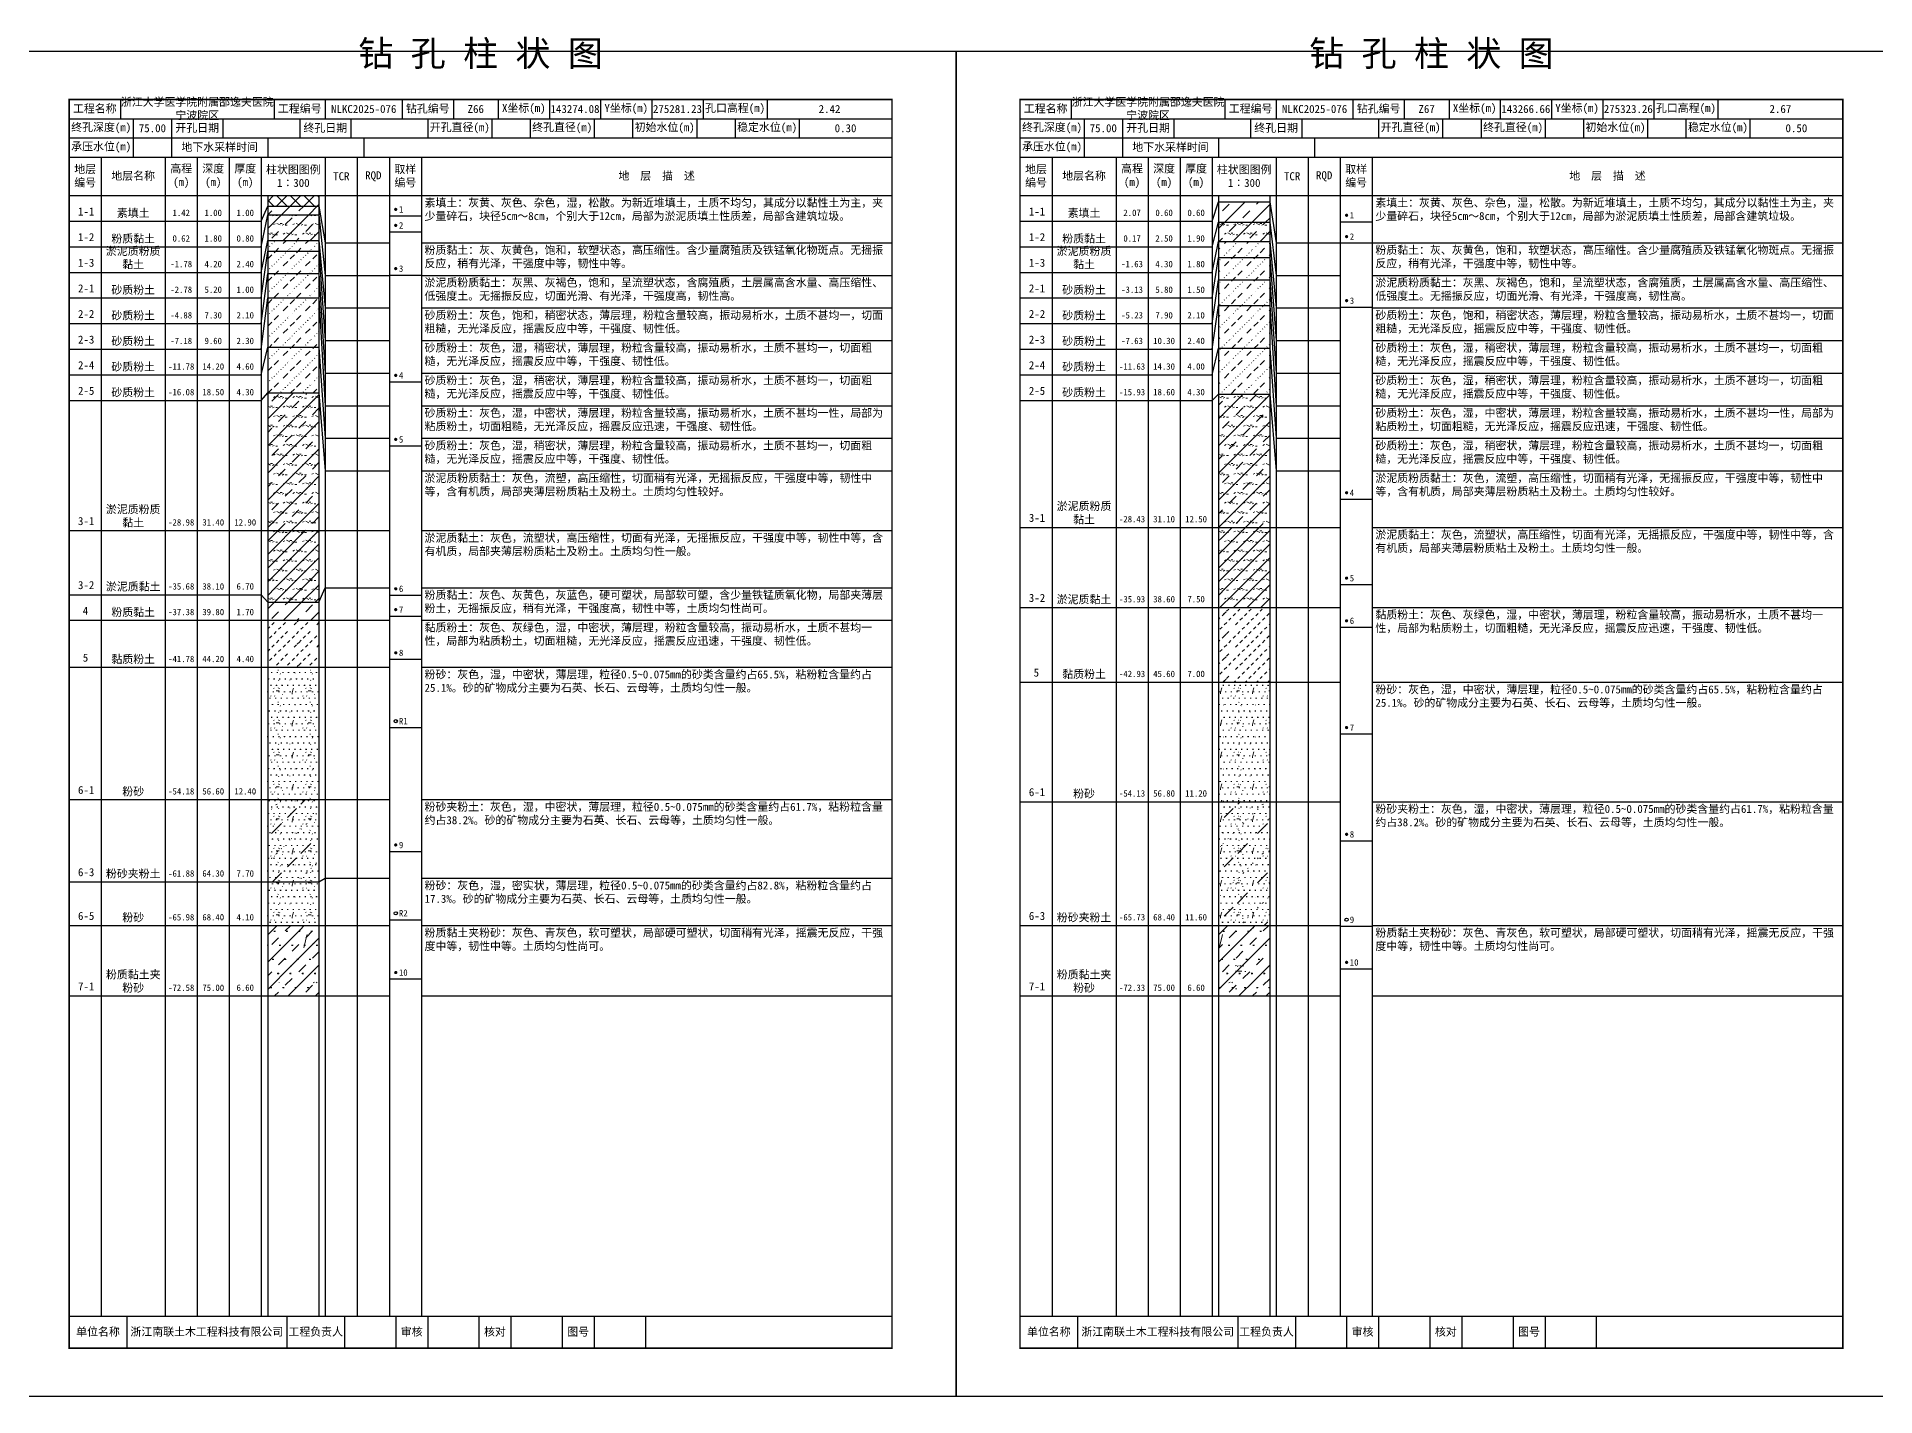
# Model space of a CAD drawing. Extents: x 297 to 65340, y 0 to 425.
# Drawn here: x 51985 to 52559, y 0 to 425 of the extents above; entities that cross this region are included whole.
import ezdxf
from ezdxf.enums import TextEntityAlignment as Align

# ---------------------------------------------------------------- set-up
doc = ezdxf.new("R2010")
doc.units = 0
doc.layers.get('0').update_dxf_attribs({"linetype": 'CONTINUOUS'})
doc.layers.add('FRAME', color=7, linetype='CONTINUOUS')
doc.layers.add('STRATUM', color=7, linetype='CONTINUOUS')
doc.layers.add('HATCH', color=7, linetype='CONTINUOUS', lineweight=13)
doc.styles.add('ST', font='')
doc.styles.get('ST').set_extended_font_data('SimSun')
pattern_1 = [(45, (0, 0), (-4.2426407, 4.2426407), [10, 0]), (45, (1.061, -3.182), (-2.12132034, 6.363961), [3, -3])]
pattern_2 = [(45, (0, 0), (-4.2426407, 4.2426407), [10, 0]), (45, (1.061, -3.182), (-2.12132034, 6.363961), [3, -3]), (26.565, (1.0741, -0.2536), (5.99982296, 5.99981224), [0.567, -12.849]), (0, (0.507, -0.2536), (0, 6), [0.567, -5.433]), (26.565, (-1.5813, 0), (5.99982296, 5.99981224), [0.567, -12.849]), (0, (-1.074, 0.2536), (0, 6), [0.567, -5.433]), (153.435, (0.5071, -0.2536), (-5.9998176, -5.36e-06), [1.134, -12.2826]), (26.565, (4.0741, 2.7464), (5.99982296, 5.99981224), [0.567, -12.849]), (0, (3.507, 2.7464), (0, 6), [0.567, -5.433]), (26.565, (1.4187, 3), (5.99982296, 5.99981224), [0.567, -12.849]), (0, (1.926, 3.2536), (0, 6), [0.567, -5.433]), (153.435, (3.5071, 2.7464), (-5.9998176, -5.36e-06), [1.134, -12.2826])]
pattern_3 = [(45.000006, (0, 0), (-7.3e-07, 6.99998237), [1.971956, -7.927535]), (45.000006, (2.813, 2.829), (-7.3e-07, 6.99998237), [1.99367, -7.905828]), (45.000006, (5.0675, 5.082), (-7.3e-07, 6.99998237), [1.813609, -8.085882]), (26.565052, (0, 3.5), (7.00000042, 7.00000017), [0.0965, -15.555976]), (36.869899, (0.7, 4.2), (6.999999835, 7.000000165), [0.197747, -34.802253]), (315.00001, (3.5, 6.976), (6.99998237, 1.2e-06), [0.033054, -9.866441]), (26.565052, (3.5, 0), (7.00000042, 7.00000017), [0.144749, -15.507727]), (26.565052, (4.2, 0.7), (7.00000042, 7.00000017), [0.10528, -15.547196]), (90.000004, (4.55, 1.05), (-7, -5e-07), [0.028767, -6.971233]), (26.565052, (4.9, 1.4), (7.00000042, 7.00000017), [0.091014, -31.213938]), (36.869899, (5.6, 2.1), (6.999999835, 7.000000165), [0.110692, -34.889308]), (45.000002, (6.3, 2.8), (-2.4e-07, 6.99998237), [0.109112, -9.790383]), (315.00001, (6.914, 3.548), (6.99998237, 1.2e-06), [0.033054, -9.866441]), (36.869898, (1.4, 4.9), (6.999999957, 7.000000043), [0.10224, -34.89776]), (53.130103, (2.1, 5.6), (13.999999763, 21.000000158), [0.134384, -34.865616]), (53.130103, (2.8, 6.3), (13.999999763, 21.000000158), [0.126246, -34.873754])]
pattern_4 = [(45, (0, 0), (-2.12132034, 2.12132034), [10, 0]), (26.565, (1.0741, -0.2536), (5.99982296, 5.99981224), [0.567, -12.849]), (0, (0.507, -0.2536), (0, 6), [0.567, -5.433]), (26.565, (-1.5813, 0), (5.99982296, 5.99981224), [0.567, -12.849]), (0, (-1.074, 0.2536), (0, 6), [0.567, -5.433]), (153.435, (0.5071, -0.2536), (-5.9998176, -5.36e-06), [1.134, -12.2826]), (26.565, (4.0741, 2.7464), (5.99982296, 5.99981224), [0.567, -12.849]), (0, (3.507, 2.7464), (0, 6), [0.567, -5.433]), (26.565, (1.4187, 3), (5.99982296, 5.99981224), [0.567, -12.849]), (0, (1.926, 3.2536), (0, 6), [0.567, -5.433]), (153.435, (3.5071, 2.7464), (-5.9998176, -5.36e-06), [1.134, -12.2826])]
pattern_5 = [(45.000005, (0, 0), (-6e-07, 6.99998237), [0.947297, -8.952198]), (45.000005, (1.4, 1.4), (-6e-07, 6.99998237), [0.986898, -8.912597]), (45.000005, (2.8, 2.8), (-6e-07, 6.99998237), [1.060182, -8.839313]), (45.000005, (4.2, 4.2), (-6e-07, 6.99998237), [0.949178, -8.950318]), (45.000005, (5.6, 5.6), (-6e-07, 6.99998237), [1.036501, -8.862994]), (45.000005, (3.5, 0), (-6e-07, 6.99998237), [1.013348, -8.886147]), (45.000005, (4.9, 1.4), (-6e-07, 6.99998237), [1.078956, -12.120371]), (45.000005, (6.3, 2.8), (-6e-07, 6.99998237), [0.998824, -8.900671]), (45.000003, (0.7, 4.2), (-3.7e-07, 6.99998237), [1.05533, -8.844165]), (45.000003, (2.1, 5.6), (-3.7e-07, 6.99998237), [1.036501, -8.862994])]
pattern_6 = [(82.875, (-0.8346, -1.206), (0.00036925, 10.000176442), [0.08929, -80.53371]), (143.13, (-0.7336, -1.2818), (-29.99996427, 20.00005359), [0.12627, -49.87373]), (172.875, (-0.5564, -1.304), (-70.000245666, 9.99966033), [0.17857, -80.44443]), (206.565, (-0.378, -1.2147), (-9.99970493, -9.99968706), [0.19954, -22.16046]), (243.435, (-0.2887, -1.0363), (8.93e-06, -9.999696), [0.19954, -22.16146]), (255.964, (-0.1994, -0.679), (-0.00020004, -9.99950129), [0.36813, -40.86287]), (255.964, (0.1106, 0.561), (-0.00020004, -9.99950129), [1.27838, -39.95262]), (255.964, (0.179, 0.835), (-0.00020004, -9.99950129), [0.28235, -40.94865]), (216.87, (0.3694, 1.0892), (-9.999982136, -10.000017864), [0.12627, -49.87373]), (243.435, (0.2683, 1.0135), (8.93e-06, -9.999696), [0.19954, -22.16146]), (206.565, (0.548, 1.1785), (-9.99970493, -9.99968706), [0.19954, -22.16046]), (172.875, (0.725, 1.1563), (-70.000245666, 9.99966033), [0.17857, -80.44443]), (143.13, (0.826, 1.0806), (-29.99996427, 20.00005359), [0.12627, -49.87373]), (82.875, (0.815, 0.992), (0.00036925, 10.000176442), [0.08929, -80.53371]), (0, (-0.33, 0.34), (0, 10), [0.89286, -9.10714]), (0, (0.025, 0), (1, 2), [0, -1.75]), (0, (0, 0.025), (1, 2), [0, -1.75]), (0, (0, 0), (1, 2), [0, -1.75]), (0, (-0.025, 0), (1, 2), [0, -1.75]), (0, (0, -0.025), (1, 2), [0, -1.75])]
pattern_7 = [(45.000006, (0, 0), (-1.6e-06, 15.3999612), [4.338303, -17.440577]), (45.000006, (6.188, 6.223), (-1.6e-06, 15.3999612), [4.386074, -17.3928216]), (45.000006, (11.148, 11.181), (-1.6e-06, 15.3999612), [3.98994, -17.7889404]), (26.565052, (0, 7.7), (15.4000009, 15.4000004), [0.2123, -34.223147]), (36.869899, (1.54, 9.24), (15.39999964, 15.40000036), [0.4350434, -76.5649566]), (315.00001, (7.7, 15.347), (15.3999612, 2.7e-06), [0.072719, -21.70617]), (26.565052, (7.7, 0), (15.4000009, 15.4000004), [0.318448, -34.1169994]), (26.565052, (9.24, 1.54), (15.4000009, 15.4000004), [0.231616, -34.203831]), (90.000004, (10.01, 2.31), (-15.4, -1e-06), [0.0632874, -15.3367126]), (26.565052, (10.78, 3.08), (15.4000009, 15.4000004), [0.200231, -68.670664]), (36.869899, (12.32, 4.62), (15.39999964, 15.40000036), [0.2435224, -76.7564776]), (45.000002, (13.86, 6.16), (-5e-07, 15.3999612), [0.2400464, -21.5388426]), (315.00001, (15.211, 7.805), (15.3999612, 2.7e-06), [0.072719, -21.70617]), (36.869898, (3.08, 10.78), (15.3999999, 15.4000001), [0.224928, -76.775072]), (53.130103, (4.62, 12.32), (30.79999948, 46.20000035), [0.295645, -76.704355]), (53.130103, (6.16, 13.86), (30.79999948, 46.20000035), [0.277741, -76.722259])]
pattern_8 = [(82.875, (-1.8361, -2.6533), (0.00081235, 22.00038817), [0.196438, -177.174162]), (143.13, (-1.614, -2.82), (-65.9999214, 44.0001179), [0.277794, -109.722206]), (172.875, (-1.224, -2.8687), (-154.00054047, 21.99925272), [0.392854, -176.977746]), (206.565, (-0.831, -2.672), (-21.9993508, -21.9993115), [0.438988, -48.753012]), (243.435, (-0.635, -2.28), (1.96e-05, -21.9993312), [0.438988, -48.755212]), (255.964, (-0.4387, -1.494), (-0.0004401, -21.99890283), [0.809886, -89.898314]), (255.964, (0.2434, 1.2344), (-0.0004401, -21.99890283), [2.812436, -87.895764]), (255.964, (0.394, 1.837), (-0.0004401, -21.99890283), [0.62117, -90.08703]), (216.87, (0.8126, 2.3963), (-21.9999607, -22.0000393), [0.277794, -109.722206]), (243.435, (0.59, 2.23), (1.96e-05, -21.9993312), [0.438988, -48.755212]), (206.565, (1.205, 2.593), (-21.9993508, -21.9993115), [0.438988, -48.753012]), (172.875, (1.595, 2.544), (-154.00054047, 21.99925272), [0.392854, -176.977746]), (143.13, (1.8173, 2.3772), (-65.9999214, 44.0001179), [0.277794, -109.722206]), (82.875, (1.793, 2.1823), (0.00081235, 22.00038817), [0.196438, -177.174162]), (0, (-0.725, 0.748), (0, 22), [1.964292, -20.035708]), (0, (0.055, 0), (2.2, 4.4), [0, -3.85]), (0, (0, 0.055), (2.2, 4.4), [0, -3.85]), (0, (0, 0), (2.2, 4.4), [0, -3.85]), (0, (-0.055, 0), (2.2, 4.4), [0, -3.85]), (0, (0, -0.055), (2.2, 4.4), [0, -3.85])]

# ---------------------------------------------------------------- blocks, each defined once
blk = doc.blocks.new('SolidCircle')
at = {"const_width": 0.5}
blk.add_lwpolyline([(-0.25, 0, 1), (0.25, 0, 1)], format="xyb", close=True, dxfattribs=at)

msp = doc.modelspace()

# ---------------------------------------------------------------- hatches: boundary and pattern name
at = {"layer": 'HATCH'}
h = msp.add_hatch(dxfattribs=at)
h.set_pattern_fill('STT', color=256, style=0)
h.set_pattern_definition([(45, (0, 0), (-2.12132034, 2.12132034), [10, 0]), (135, (0, 0), (-2.12132034, -2.12132034), [10, 0])])
h.paths.add_polyline_path([(52073, 375), (52057, 375), (52057, 371.67), (52073, 371.67)])
h = msp.add_hatch(dxfattribs=at)
h.set_pattern_fill('FZNT', color=256, style=0)
h.set_pattern_definition(pattern_1)
h.paths.add_polyline_path([(52073, 371.67), (52057, 371.67), (52057, 369), (52073, 369)])
h = msp.add_hatch(dxfattribs=at)
h.set_pattern_fill('YNFNT', color=256, style=0)
h.set_pattern_definition(pattern_2)
h.paths.add_polyline_path([(52073, 369), (52057, 369), (52057, 361), (52073, 361)])
h = msp.add_hatch(dxfattribs=at)
h.set_pattern_fill('FZNT', color=256, style=0)
h.set_pattern_definition(pattern_1)
h.paths.add_polyline_path([(52370, 373), (52354, 373), (52354, 366.67), (52370, 366.67)])
h = msp.add_hatch(dxfattribs=at)
h.set_pattern_fill('YNFNT', color=256, style=0)
h.set_pattern_definition(pattern_2)
h.paths.add_polyline_path([(52370, 366.67), (52354, 366.67), (52354, 360.67), (52370, 360.67)])
h = msp.add_hatch(dxfattribs=at)
h.set_pattern_fill('SZFT', color=256, style=0)
h.set_pattern_definition(pattern_3)
h.paths.add_polyline_path([(52073, 361), (52057, 361), (52057, 357.67), (52073, 357.67)])
h = msp.add_hatch(dxfattribs=at)
h.set_pattern_fill('SZFT', color=256, style=0)
h.set_pattern_definition(pattern_3)
h.paths.add_polyline_path([(52073, 357.67), (52057, 357.67), (52057, 350.67), (52073, 350.67)])
h = msp.add_hatch(dxfattribs=at)
h.set_pattern_fill('SZFT', color=256, style=0)
h.set_pattern_definition(pattern_3)
h.paths.add_polyline_path([(52370, 360.67), (52354, 360.67), (52354, 355.67), (52370, 355.67)])
h = msp.add_hatch(dxfattribs=at)
h.set_pattern_fill('SZFT', color=256, style=0)
h.set_pattern_definition(pattern_3)
h.paths.add_polyline_path([(52073, 350.67), (52057, 350.67), (52057, 343), (52073, 343)])
h = msp.add_hatch(dxfattribs=at)
h.set_pattern_fill('SZFT', color=256, style=0)
h.set_pattern_definition(pattern_3)
h.paths.add_polyline_path([(52370, 355.67), (52354, 355.67), (52354, 348.67), (52370, 348.67)])
h = msp.add_hatch(dxfattribs=at)
h.set_pattern_fill('SZFT', color=256, style=0)
h.set_pattern_definition(pattern_3)
h.paths.add_polyline_path([(52370, 348.67), (52354, 348.67), (52354, 340.67), (52370, 340.67)])
h = msp.add_hatch(dxfattribs=at)
h.set_pattern_fill('SZFT', color=256, style=0)
h.set_pattern_definition(pattern_3)
h.paths.add_polyline_path([(52073, 343), (52057, 343), (52057, 327.67), (52073, 327.67)])
h = msp.add_hatch(dxfattribs=at)
h.set_pattern_fill('SZFT', color=256, style=0)
h.set_pattern_definition(pattern_3)
h.paths.add_polyline_path([(52370, 340.67), (52354, 340.67), (52354, 327.33), (52370, 327.33)])
h = msp.add_hatch(dxfattribs=at)
h.set_pattern_fill('SZFT', color=256, style=0)
h.set_pattern_definition(pattern_3)
h.paths.add_polyline_path([(52073, 327.67), (52057, 327.67), (52057, 313.33), (52073, 313.33)])
h = msp.add_hatch(dxfattribs=at)
h.set_pattern_fill('SZFT', color=256, style=0)
h.set_pattern_definition(pattern_3)
h.paths.add_polyline_path([(52370, 327.33), (52354, 327.33), (52354, 313), (52370, 313)])
h = msp.add_hatch(dxfattribs=at)
h.set_pattern_fill('YNFNT', color=256, style=0)
h.set_pattern_definition(pattern_2)
h.paths.add_polyline_path([(52073, 313.33), (52057, 313.33), (52057, 270.33), (52073, 270.33)])
h = msp.add_hatch(dxfattribs=at)
h.set_pattern_fill('YNFNT', color=256, style=0)
h.set_pattern_definition(pattern_2)
h.paths.add_polyline_path([(52370, 313), (52354, 313), (52354, 271.33), (52370, 271.33)])
h = msp.add_hatch(dxfattribs=at)
h.set_pattern_fill('YNNT', color=256, style=0)
h.set_pattern_definition(pattern_4)
h.paths.add_polyline_path([(52073, 270.33), (52057, 270.33), (52057, 248), (52073, 248)])
h = msp.add_hatch(dxfattribs=at)
h.set_pattern_fill('YNNT', color=256, style=0)
h.set_pattern_definition(pattern_4)
h.paths.add_polyline_path([(52370, 271.33), (52354, 271.33), (52354, 246.33), (52370, 246.33)])
h = msp.add_hatch(dxfattribs=at)
h.set_pattern_fill('FZNT', color=256, style=0)
h.set_pattern_definition(pattern_1)
h.paths.add_polyline_path([(52073, 248), (52057, 248), (52057, 242.33), (52073, 242.33)])
h = msp.add_hatch(dxfattribs=at)
h.set_pattern_fill('NZFT', color=256, style=0)
h.set_pattern_definition(pattern_5)
h.paths.add_polyline_path([(52073, 242.33), (52057, 242.33), (52057, 227.67), (52073, 227.67)])
h = msp.add_hatch(dxfattribs=at)
h.set_pattern_fill('NZFT', color=256, style=0)
h.set_pattern_definition(pattern_5)
h.paths.add_polyline_path([(52370, 246.33), (52354, 246.33), (52354, 223), (52370, 223)])
h = msp.add_hatch(dxfattribs=at)
h.set_pattern_fill('FS', color=256, style=0)
h.set_pattern_definition(pattern_6)
h.paths.add_polyline_path([(52073, 227.67), (52057, 227.67), (52057, 186.33), (52073, 186.33)])
h = msp.add_hatch(dxfattribs=at)
h.set_pattern_fill('FS', color=256, style=0)
h.set_pattern_definition(pattern_6)
h.paths.add_polyline_path([(52370, 223), (52354, 223), (52354, 185.67), (52370, 185.67)])
h = msp.add_hatch(dxfattribs=at)
h.set_pattern_fill('FS', color=256, style=0)
h.set_pattern_definition(pattern_6)
h.paths.add_polyline_path([(52073, 186.33), (52057, 186.33), (52057, 160.67), (52073, 160.67)])
h = msp.add_hatch(dxfattribs=at)
h.set_pattern_fill('SZFT', color=256, scale=2.2, style=0)
h.set_pattern_definition(pattern_7)
h.paths.add_polyline_path([(52073, 186.33), (52057, 186.33), (52057, 160.67), (52073, 160.67)])
h = msp.add_hatch(dxfattribs=at)
h.set_pattern_fill('FS', color=256, style=0)
h.set_pattern_definition(pattern_6)
h.paths.add_polyline_path([(52370, 185.67), (52354, 185.67), (52354, 147), (52370, 147)])
h = msp.add_hatch(dxfattribs=at)
h.set_pattern_fill('SZFT', color=256, scale=2.2, style=0)
h.set_pattern_definition(pattern_7)
h.paths.add_polyline_path([(52370, 185.67), (52354, 185.67), (52354, 147), (52370, 147)])
h = msp.add_hatch(dxfattribs=at)
h.set_pattern_fill('FS', color=256, style=0)
h.set_pattern_definition(pattern_6)
h.paths.add_polyline_path([(52073, 160.67), (52057, 160.67), (52057, 147), (52073, 147)])
h = msp.add_hatch(dxfattribs=at)
h.set_pattern_fill('FZNT', color=256, style=0)
h.set_pattern_definition(pattern_1)
h.paths.add_polyline_path([(52073, 147), (52057, 147), (52057, 125), (52073, 125)])
h = msp.add_hatch(dxfattribs=at)
h.set_pattern_fill('FS', color=256, scale=2.2, style=0)
h.set_pattern_definition(pattern_8)
h.paths.add_polyline_path([(52073, 147), (52057, 147), (52057, 125), (52073, 125)])
h = msp.add_hatch(dxfattribs=at)
h.set_pattern_fill('FZNT', color=256, style=0)
h.set_pattern_definition(pattern_1)
h.paths.add_polyline_path([(52370, 147), (52354, 147), (52354, 125), (52370, 125)])
h = msp.add_hatch(dxfattribs=at)
h.set_pattern_fill('FS', color=256, scale=2.2, style=0)
h.set_pattern_definition(pattern_8)
h.paths.add_polyline_path([(52370, 147), (52354, 147), (52354, 125), (52370, 125)])

# ---------------------------------------------------------------- linework, layer by layer
at = {"layer": 'FRAME', "color": 245, "linetype": 'Continuous'}
for points in [[(51975, 0), (52272, 0), (52272, 420), (51975, 420)], [(52272, 0), (52569, 0), (52569, 420), (52272, 420)]]:
    msp.add_lwpolyline(points, close=True, dxfattribs=at)
at = {"layer": 'FRAME', "linetype": 'Continuous', "const_width": 0.5}
for points in [[(51995, 15), (52252, 15), (52252, 405), (51995, 405)], [(52292, 15), (52549, 15), (52549, 405), (52292, 405)]]:
    msp.add_lwpolyline(points, close=True, dxfattribs=at)
at = {"layer": 'FRAME', "color": 0, "linetype": 'Continuous'}
for points in [[(52011, 405), (52011, 399)], [(52059, 405), (52059, 399)], [(52075, 405), (52075, 399)], [(52099, 405), (52099, 399)], [(52115, 405), (52115, 399)], [(52129, 405), (52129, 399)], [(52145, 405), (52145, 399)], [(52161, 405), (52161, 399)], [(52177, 405), (52177, 399)], [(52193, 405), (52193, 399)], [(52213, 405), (52213, 399)], [(52252, 405), (52252, 399)], [(52308, 405), (52308, 399)], [(52356, 405), (52356, 399)], [(52372, 405), (52372, 399)], [(52396, 405), (52396, 399)], [(52412, 405), (52412, 399)], [(52426, 405), (52426, 399)], [(52442, 405), (52442, 399)], [(52458, 405), (52458, 399)], [(52474, 405), (52474, 399)], [(52490, 405), (52490, 399)], [(52510, 405), (52510, 399)], [(52549, 405), (52549, 399)], [(51995, 399), (52252, 399)], [(52015, 399), (52015, 393)], [(52027, 399), (52027, 393)], [(52043, 399), (52043, 393)], [(52067, 399), (52067, 393)], [(52083, 399), (52083, 393)], [(52107, 399), (52107, 393)], [(52127, 399), (52127, 393)], [(52139, 399), (52139, 393)], [(52159, 399), (52159, 393)], [(52171, 399), (52171, 393)], [(52191, 399), (52191, 393)], [(52203, 399), (52203, 393)], [(52223, 399), (52223, 393)], [(52252, 399), (52252, 393)], [(52292, 399), (52549, 399)], [(52312, 399), (52312, 393)], [(52324, 399), (52324, 393)], [(52340, 399), (52340, 393)], [(52364, 399), (52364, 393)], [(52380, 399), (52380, 393)], [(52404, 399), (52404, 393)], [(52424, 399), (52424, 393)], [(52436, 399), (52436, 393)], [(52456, 399), (52456, 393)], [(52468, 399), (52468, 393)], [(52488, 399), (52488, 393)], [(52500, 399), (52500, 393)], [(52520, 399), (52520, 393)], [(52549, 399), (52549, 393)], [(51995, 393), (52252, 393)], [(52015, 393), (52015, 387)], [(52027, 393), (52027, 387)], [(52057, 393), (52057, 387)], [(52087, 393), (52087, 387)], [(52292, 393), (52549, 393)], [(52312, 393), (52312, 387)], [(52324, 393), (52324, 387)], [(52354, 393), (52354, 387)], [(52384, 393), (52384, 387)], [(51995, 387), (52252, 387)], [(52005, 387), (52005, 25)], [(52025, 387), (52025, 25)], [(52035, 387), (52035, 25)], [(52045, 387), (52045, 25)], [(52055, 387), (52055, 25)], [(52075, 387), (52075, 25)], [(52085, 387), (52085, 25)], [(52095, 387), (52095, 25)], [(52105, 387), (52105, 25)], [(52252, 387), (52252, 25)], [(52292, 387), (52549, 387)], [(52302, 387), (52302, 25)], [(52322, 387), (52322, 25)], [(52332, 387), (52332, 25)], [(52342, 387), (52342, 25)], [(52352, 387), (52352, 25)], [(52372, 387), (52372, 25)], [(52382, 387), (52382, 25)], [(52392, 387), (52392, 25)], [(52402, 387), (52402, 25)], [(52549, 387), (52549, 25)], [(51995, 375), (52252, 375)], [(52057, 375), (52057, 25)], [(52073, 375), (52073, 25)], [(52292, 375), (52549, 375)], [(52354, 375), (52354, 25)], [(52370, 375), (52370, 25)], [(51995, 25), (52252, 25)], [(52013, 25), (52013, 15)], [(52063, 25), (52063, 15)], [(52081, 25), (52081, 15)], [(52097, 25), (52097, 15)], [(52107, 25), (52107, 15)], [(52123, 25), (52123, 15)], [(52133, 25), (52133, 15)], [(52149, 25), (52149, 15)], [(52159, 25), (52159, 15)], [(52175, 25), (52175, 15)], [(52292, 25), (52549, 25)], [(52310, 25), (52310, 15)], [(52360, 25), (52360, 15)], [(52378, 25), (52378, 15)], [(52394, 25), (52394, 15)], [(52404, 25), (52404, 15)], [(52420, 25), (52420, 15)], [(52430, 25), (52430, 15)], [(52446, 25), (52446, 15)], [(52456, 25), (52456, 15)], [(52472, 25), (52472, 15)]]:
    msp.add_lwpolyline(points, dxfattribs=at)
at = {"layer": 'STRATUM', "linetype": 'Continuous'}
for points in [[(52055, 367), (52057, 371.67), (52073, 371.67), (52075, 360.23)], [(52055, 359), (52057, 369), (52073, 369), (52075, 350.06)], [(52095, 368.67), (52105, 368.67)], [(52352, 367), (52354, 373), (52370, 373), (52372, 360.23)], [(51995, 367), (52005, 367)], [(52005, 367), (52025, 367)], [(52025, 367), (52035, 367)], [(52035, 367), (52045, 367)], [(52045, 367), (52055, 367)], [(52095, 363.67), (52105, 363.67)], [(52292, 367), (52302, 367)], [(52302, 367), (52322, 367)], [(52322, 367), (52332, 367)], [(52332, 367), (52342, 367)], [(52342, 367), (52352, 367)], [(52352, 359), (52354, 366.67), (52370, 366.67), (52372, 350.06)], [(52392, 366.83), (52402, 366.83)], [(51995, 359), (52005, 359)], [(52005, 359), (52025, 359)], [(52025, 359), (52035, 359)], [(52035, 359), (52045, 359)], [(52045, 359), (52055, 359)], [(52055, 351), (52057, 361), (52073, 361), (52075, 339.88)], [(52055, 343), (52057, 357.67), (52073, 357.67), (52075, 329.7)], [(52075, 360.23), (52085, 360.23)], [(52085, 360.23), (52095, 360.23)], [(52105, 360.23), (52252, 360.23)], [(52292, 359), (52302, 359)], [(52302, 359), (52322, 359)], [(52322, 359), (52332, 359)], [(52332, 359), (52342, 359)], [(52342, 359), (52352, 359)], [(52352, 351), (52354, 360.67), (52370, 360.67), (52372, 339.88)], [(52372, 360.23), (52382, 360.23)], [(52382, 360.23), (52392, 360.23)], [(52392, 360.17), (52402, 360.17)], [(52402, 360.23), (52549, 360.23)], [(51995, 351), (52005, 351)], [(52005, 351), (52025, 351)], [(52025, 351), (52035, 351)], [(52035, 351), (52045, 351)], [(52045, 351), (52055, 351)], [(52055, 335), (52057, 350.67), (52073, 350.67), (52075, 319.53)], [(52292, 351), (52302, 351)], [(52302, 351), (52322, 351)], [(52322, 351), (52332, 351)], [(52332, 351), (52342, 351)], [(52342, 351), (52352, 351)], [(52352, 343), (52354, 355.67), (52370, 355.67), (52372, 329.7)], [(52075, 350.06), (52085, 350.06)], [(52085, 350.06), (52095, 350.06)], [(52095, 350.17), (52105, 350.17)], [(52105, 350.06), (52252, 350.06)], [(52352, 335), (52354, 348.67), (52370, 348.67), (52372, 319.53)], [(52372, 350.06), (52382, 350.06)], [(52382, 350.06), (52392, 350.06)], [(52402, 350.06), (52549, 350.06)], [(51995, 343), (52005, 343)], [(52005, 343), (52025, 343)], [(52025, 343), (52035, 343)], [(52035, 343), (52045, 343)], [(52045, 343), (52055, 343)], [(52055, 327), (52057, 343), (52073, 343), (52075, 309.35)], [(52075, 339.88), (52085, 339.88)], [(52085, 339.88), (52095, 339.88)], [(52105, 339.88), (52252, 339.88)], [(52292, 343), (52302, 343)], [(52302, 343), (52322, 343)], [(52322, 343), (52332, 343)], [(52332, 343), (52342, 343)], [(52342, 343), (52352, 343)], [(52352, 327), (52354, 340.67), (52370, 340.67), (52372, 309.35)], [(52372, 339.88), (52382, 339.88)], [(52382, 339.88), (52392, 339.88)], [(52392, 340.17), (52402, 340.17)], [(52402, 339.88), (52549, 339.88)], [(51995, 335), (52005, 335)], [(52005, 335), (52025, 335)], [(52025, 335), (52035, 335)], [(52035, 335), (52045, 335)], [(52045, 335), (52055, 335)], [(52292, 335), (52302, 335)], [(52302, 335), (52322, 335)], [(52322, 335), (52332, 335)], [(52332, 335), (52342, 335)], [(52342, 335), (52352, 335)], [(52055, 319), (52057, 327.67), (52073, 327.67), (52075, 299.17)], [(52075, 329.7), (52085, 329.7)], [(52085, 329.7), (52095, 329.7)], [(52105, 329.7), (52252, 329.7)], [(52352, 319), (52354, 327.33), (52370, 327.33), (52372, 299.17)], [(52372, 329.7), (52382, 329.7)], [(52382, 329.7), (52392, 329.7)], [(52402, 329.7), (52549, 329.7)], [(51995, 327), (52005, 327)], [(52005, 327), (52025, 327)], [(52025, 327), (52035, 327)], [(52035, 327), (52045, 327)], [(52045, 327), (52055, 327)], [(52292, 327), (52302, 327)], [(52302, 327), (52322, 327)], [(52322, 327), (52332, 327)], [(52332, 327), (52342, 327)], [(52342, 327), (52352, 327)], [(51995, 319), (52005, 319)], [(52005, 319), (52025, 319)], [(52025, 319), (52035, 319)], [(52035, 319), (52045, 319)], [(52045, 319), (52055, 319)], [(52075, 319.53), (52085, 319.53)], [(52085, 319.53), (52095, 319.53)], [(52095, 316.83), (52105, 316.83)], [(52105, 319.53), (52252, 319.53)], [(52292, 319), (52302, 319)], [(52302, 319), (52322, 319)], [(52322, 319), (52332, 319)], [(52332, 319), (52342, 319)], [(52342, 319), (52352, 319)], [(52372, 319.53), (52382, 319.53)], [(52382, 319.53), (52392, 319.53)], [(52402, 319.53), (52549, 319.53)], [(51995, 311), (52005, 311)], [(52005, 311), (52025, 311)], [(52025, 311), (52035, 311)], [(52035, 311), (52045, 311)], [(52045, 311), (52055, 311)], [(52055, 311), (52057, 313.33), (52073, 313.33), (52075, 289)], [(52292, 311), (52302, 311)], [(52302, 311), (52322, 311)], [(52322, 311), (52332, 311)], [(52332, 311), (52342, 311)], [(52342, 311), (52352, 311)], [(52352, 311), (52354, 313), (52370, 313), (52372, 289)], [(52075, 309.35), (52085, 309.35)], [(52085, 309.35), (52095, 309.35)], [(52105, 309.35), (52252, 309.35)], [(52372, 309.35), (52382, 309.35)], [(52382, 309.35), (52392, 309.35)], [(52402, 309.35), (52549, 309.35)], [(52075, 299.17), (52085, 299.17)], [(52085, 299.17), (52095, 299.17)], [(52105, 299.17), (52252, 299.17)], [(52372, 299.17), (52382, 299.17)], [(52382, 299.17), (52392, 299.17)], [(52402, 299.17), (52549, 299.17)], [(52095, 296.83), (52105, 296.83)], [(52075, 289), (52085, 289)], [(52085, 289), (52095, 289)], [(52105, 289), (52252, 289)], [(52372, 289), (52382, 289)], [(52382, 289), (52392, 289)], [(52402, 289), (52549, 289)], [(52392, 280.17), (52402, 280.17)], [(51995, 270.33), (52005, 270.33)], [(52005, 270.33), (52025, 270.33)], [(52025, 270.33), (52035, 270.33)], [(52035, 270.33), (52045, 270.33)], [(52045, 270.33), (52055, 270.33)], [(52055, 270.33), (52057, 270.33), (52073, 270.33), (52075, 270.33)], [(52075, 270.33), (52085, 270.33)], [(52085, 270.33), (52095, 270.33)], [(52105, 270.33), (52252, 270.33)], [(52292, 271.33), (52302, 271.33)], [(52302, 271.33), (52322, 271.33)], [(52322, 271.33), (52332, 271.33)], [(52332, 271.33), (52342, 271.33)], [(52342, 271.33), (52352, 271.33)], [(52352, 271.33), (52354, 271.33), (52370, 271.33), (52372, 271.33)], [(52372, 271.33), (52382, 271.33)], [(52382, 271.33), (52392, 271.33)], [(52402, 271.33), (52549, 271.33)], [(52392, 253.5), (52402, 253.5)], [(51995, 250.33), (52005, 250.33)], [(52005, 250.33), (52025, 250.33)], [(52025, 250.33), (52035, 250.33)], [(52035, 250.33), (52045, 250.33)], [(52045, 250.33), (52055, 250.33)], [(52055, 250.33), (52057, 248), (52073, 248), (52075, 252.51)], [(52075, 252.51), (52085, 252.51)], [(52085, 252.51), (52095, 252.51)], [(52095, 250.17), (52105, 250.17)], [(52105, 252.51), (52252, 252.51)], [(51995, 242.33), (52005, 242.33)], [(52005, 242.33), (52025, 242.33)], [(52025, 242.33), (52035, 242.33)], [(52035, 242.33), (52045, 242.33)], [(52045, 242.33), (52055, 242.33)], [(52055, 242.33), (52057, 242.33), (52073, 242.33), (52075, 242.33)], [(52075, 242.33), (52085, 242.33)], [(52085, 242.33), (52095, 242.33)], [(52095, 243.67), (52105, 243.67)], [(52105, 242.33), (52252, 242.33)], [(52292, 246.33), (52302, 246.33)], [(52302, 246.33), (52322, 246.33)], [(52322, 246.33), (52332, 246.33)], [(52332, 246.33), (52342, 246.33)], [(52342, 246.33), (52352, 246.33)], [(52352, 246.33), (52354, 246.33), (52370, 246.33), (52372, 246.33)], [(52372, 246.33), (52382, 246.33)], [(52382, 246.33), (52392, 246.33)], [(52402, 246.33), (52549, 246.33)], [(52392, 240.17), (52402, 240.17)], [(52095, 230.17), (52105, 230.17)], [(51995, 227.67), (52005, 227.67)], [(52005, 227.67), (52025, 227.67)], [(52025, 227.67), (52035, 227.67)], [(52035, 227.67), (52045, 227.67)], [(52045, 227.67), (52055, 227.67)], [(52055, 227.67), (52057, 227.67), (52073, 227.67), (52075, 227.67)], [(52075, 227.67), (52085, 227.67)], [(52085, 227.67), (52095, 227.67)], [(52105, 227.67), (52252, 227.67)], [(52292, 223), (52302, 223)], [(52302, 223), (52322, 223)], [(52322, 223), (52332, 223)], [(52332, 223), (52342, 223)], [(52342, 223), (52352, 223)], [(52352, 223), (52354, 223), (52370, 223), (52372, 223)], [(52372, 223), (52382, 223)], [(52382, 223), (52392, 223)], [(52402, 223), (52549, 223)], [(52095, 208.83), (52105, 208.83)], [(52392, 206.83), (52402, 206.83)], [(51995, 186.33), (52005, 186.33)], [(52005, 186.33), (52025, 186.33)], [(52025, 186.33), (52035, 186.33)], [(52035, 186.33), (52045, 186.33)], [(52045, 186.33), (52055, 186.33)], [(52055, 186.33), (52057, 186.33), (52073, 186.33), (52075, 186.33)], [(52075, 186.33), (52085, 186.33)], [(52085, 186.33), (52095, 186.33)], [(52105, 186.33), (52252, 186.33)], [(52292, 185.67), (52302, 185.67)], [(52302, 185.67), (52322, 185.67)], [(52322, 185.67), (52332, 185.67)], [(52332, 185.67), (52342, 185.67)], [(52342, 185.67), (52352, 185.67)], [(52352, 185.67), (52354, 185.67), (52370, 185.67), (52372, 185.67)], [(52372, 185.67), (52382, 185.67)], [(52382, 185.67), (52392, 185.67)], [(52402, 185.67), (52549, 185.67)], [(52392, 173.5), (52402, 173.5)], [(52095, 170.17), (52105, 170.17)], [(52055, 160.67), (52057, 160.67), (52073, 160.67), (52075, 161.77)], [(52075, 161.77), (52085, 161.77)], [(52085, 161.77), (52095, 161.77)], [(52105, 161.77), (52252, 161.77)], [(51995, 160.67), (52005, 160.67)], [(52005, 160.67), (52025, 160.67)], [(52025, 160.67), (52035, 160.67)], [(52035, 160.67), (52045, 160.67)], [(52045, 160.67), (52055, 160.67)], [(51995, 147), (52005, 147)], [(52005, 147), (52025, 147)], [(52025, 147), (52035, 147)], [(52035, 147), (52045, 147)], [(52045, 147), (52055, 147)], [(52055, 147), (52057, 147), (52073, 147), (52075, 147)], [(52075, 147), (52085, 147)], [(52085, 147), (52095, 147)], [(52095, 148.83), (52105, 148.83)], [(52105, 147), (52252, 147)], [(52292, 147), (52302, 147)], [(52302, 147), (52322, 147)], [(52322, 147), (52332, 147)], [(52332, 147), (52342, 147)], [(52342, 147), (52352, 147)], [(52352, 147), (52354, 147), (52370, 147), (52372, 147)], [(52372, 147), (52382, 147)], [(52382, 147), (52392, 147)], [(52392, 146.83), (52402, 146.83)], [(52402, 147), (52549, 147)], [(52392, 133.5), (52402, 133.5)], [(52095, 130.33), (52105, 130.33)], [(51995, 125), (52005, 125)], [(52005, 125), (52025, 125)], [(52025, 125), (52035, 125)], [(52035, 125), (52045, 125)], [(52045, 125), (52055, 125)], [(52055, 125), (52057, 125), (52073, 125), (52075, 125)], [(52075, 125), (52085, 125)], [(52085, 125), (52095, 125)], [(52105, 125), (52252, 125)], [(52292, 125), (52302, 125)], [(52302, 125), (52322, 125)], [(52322, 125), (52332, 125)], [(52332, 125), (52342, 125)], [(52342, 125), (52352, 125)], [(52352, 125), (52354, 125), (52370, 125), (52372, 125)], [(52372, 125), (52382, 125)], [(52382, 125), (52392, 125)], [(52402, 125), (52549, 125)]]:
    msp.add_lwpolyline(points, dxfattribs=at)
at = {"layer": 'STRATUM'}
for centre in [(52097, 210.83), (52097, 150.83), (52394, 148.83)]:
    msp.add_circle(centre, 0.5, dxfattribs=at)

# ---------------------------------------------------------------- block references
for p in [(52097, 370.67), (52394, 368.83), (52097, 365.67), (52394, 362.17), (52097, 352.17), (52394, 342.17), (52097, 318.83), (52097, 298.83), (52394, 282.17), (52394, 255.5), (52097, 252.17), (52097, 245.67), (52394, 242.17), (52097, 232.17), (52394, 208.83), (52097, 172.17), (52394, 175.5), (52097, 132.33), (52394, 135.5)]:
    msp.add_blockref('SolidCircle', p, dxfattribs=at)

# ---------------------------------------------------------------- texts
at = {"layer": 'FRAME', "style": 'ST'}
for p in [(52123.5, 413), (52420.5, 413)]:
    msp.add_text('钻 孔 柱 状 图', height=8, dxfattribs=at).set_placement(p, align=Align.BOTTOM_CENTER)
at = {"layer": 'FRAME', "char_height": 2.5, "attachment_point": 5, "style": 'ST'}
for s, insert, width in [('工程名称', (52003, 402), 16), ('浙江大学医学院附属邵逸夫医院宁波院区', (52035, 402), 48), ('工程编号', (52067, 402), 16), ('NLKC2025-076', (52087, 402), 24), ('钻孔编号', (52107, 402), 16), ('Z66', (52122, 402), 14), ('X坐标(m)', (52137, 402), 16), ('143274.08', (52153, 402), 16), ('Y坐标(m)', (52169, 402), 16), ('275281.23', (52185, 402), 16), ('孔口高程(m)', (52203, 402), 20), ('2.42', (52232.5, 402), 39), ('工程名称', (52300, 402), 16), ('浙江大学医学院附属邵逸夫医院宁波院区', (52332, 402), 48), ('工程编号', (52364, 402), 16), ('NLKC2025-076', (52384, 402), 24), ('钻孔编号', (52404, 402), 16), ('Z67', (52419, 402), 14), ('X坐标(m)', (52434, 402), 16), ('143266.66', (52450, 402), 16), ('Y坐标(m)', (52466, 402), 16), ('275323.26', (52482, 402), 16), ('孔口高程(m)', (52500, 402), 20), ('2.67', (52529.5, 402), 39), ('终孔深度(m)', (52005, 396), 20), ('75.00', (52021, 396), 12), ('开孔日期', (52035, 396), 16), ('终孔日期', (52075, 396), 16), ('开孔直径(m)', (52117, 396), 20), ('终孔直径(m)', (52149, 396), 20), ('初始水位(m)', (52181, 396), 20), ('稳定水位(m)', (52213, 396), 20), ('0.30', (52237.5, 396), 29), ('终孔深度(m)', (52302, 396), 20), ('75.00', (52318, 396), 12), ('开孔日期', (52332, 396), 16), ('终孔日期', (52372, 396), 16), ('开孔直径(m)', (52414, 396), 20), ('终孔直径(m)', (52446, 396), 20), ('初始水位(m)', (52478, 396), 20), ('稳定水位(m)', (52510, 396), 20), ('0.50', (52534.5, 396), 29), ('承压水位(m)', (52005, 390), 20), ('地下水采样时间', (52042, 390), 30), ('承压水位(m)', (52302, 390), 20), ('地下水采样时间', (52339, 390), 30), ('地层编号', (52000, 381), 10), ('高程\\P(m)', (52030, 381), 10), ('深度\\P(m)', (52040, 381), 10), ('厚度\\P(m)', (52050, 381), 10), ('取样编号', (52100, 381), 10), ('地层编号', (52297, 381), 10), ('高程\\P(m)', (52327, 381), 10), ('深度\\P(m)', (52337, 381), 10), ('厚度\\P(m)', (52347, 381), 10), ('取样编号', (52397, 381), 10), ('地层名称', (52015, 381), 20), ('柱状图图例\\P1∶300', (52065, 381), 20), ('TCR', (52080, 381), 10), ('RQD', (52090, 381), 10), ('地  层  描  述', (52178.5, 381), 147), ('地层名称', (52312, 381), 20), ('柱状图图例\\P1∶300', (52362, 381), 20), ('TCR', (52377, 381), 10), ('RQD', (52387, 381), 10), ('地  层  描  述', (52475.5, 381), 147), ('单位名称', (52004, 20), 18), ('浙江南联土木工程科技有限公司', (52038, 20), 50), ('工程负责人', (52072, 20), 18), ('审核', (52102, 20), 10), ('核对', (52128, 20), 10), ('图号', (52154, 20), 10), ('单位名称', (52301, 20), 18), ('浙江南联土木工程科技有限公司', (52335, 20), 50), ('工程负责人', (52369, 20), 18), ('审核', (52399, 20), 10), ('核对', (52425, 20), 10), ('图号', (52451, 20), 10)]:
    msp.add_mtext(s, dxfattribs=dict(at, insert=insert, width=width))
at = {"layer": 'STRATUM', "style": 'ST'}
for s, height, p in [('1-1', 2.5, (51997.75, 370)), ('1', 2, (52098, 370.67)), ('1-1', 2.5, (52294.75, 370)), ('1', 2, (52395, 368.83)), ('1-2', 2.5, (51997.75, 362)), ('2', 2, (52098, 365.67)), ('1-2', 2.5, (52294.75, 362)), ('2', 2, (52395, 362.17)), ('1-3', 2.5, (51997.75, 354)), ('3', 2, (52098, 352.17)), ('1-3', 2.5, (52294.75, 354)), ('2-1', 2.5, (51997.75, 346)), ('2-1', 2.5, (52294.75, 346)), ('2-2', 2.5, (51997.75, 338)), ('2-2', 2.5, (52294.75, 338)), ('3', 2, (52395, 342.17)), ('2-3', 2.5, (51997.75, 330)), ('2-3', 2.5, (52294.75, 330)), ('2-4', 2.5, (51997.75, 322)), ('2-4', 2.5, (52294.75, 322)), ('4', 2, (52098, 318.83)), ('2-5', 2.5, (51997.75, 314)), ('2-5', 2.5, (52294.75, 314)), ('5', 2, (52098, 298.83)), ('4', 2, (52395, 282.17)), ('3-1', 2.5, (51997.75, 273.33)), ('3-1', 2.5, (52294.75, 274.33)), ('3-2', 2.5, (51997.75, 253.33)), ('6', 2, (52098, 252.17)), ('5', 2, (52395, 255.5)), ('3-2', 2.5, (52294.75, 249.33)), ('4', 2.5, (51999.25, 245.33)), ('7', 2, (52098, 245.67)), ('6', 2, (52395, 242.17)), ('5', 2.5, (51999.25, 230.67)), ('8', 2, (52098, 232.17)), ('5', 2.5, (52296.25, 226)), ('R1', 2, (52098, 210.83)), ('7', 2, (52395, 208.83)), ('6-1', 2.5, (51997.75, 189.33)), ('6-1', 2.5, (52294.75, 188.67)), ('9', 2, (52098, 172.17)), ('8', 2, (52395, 175.5)), ('6-3', 2.5, (51997.75, 163.67)), ('6-5', 2.5, (51997.75, 150)), ('R2', 2, (52098, 150.83)), ('6-3', 2.5, (52294.75, 150)), ('9', 2, (52395, 148.83)), ('10', 2, (52098, 132.33)), ('10', 2, (52395, 135.5)), ('7-1', 2.5, (51997.75, 128)), ('7-1', 2.5, (52294.75, 128))]:
    msp.add_text(s, height=height, dxfattribs=at).set_placement(p, align=Align.MIDDLE_LEFT)
for s, p in [('1.42', (52030, 368)), ('1.00', (52040, 368)), ('1.00', (52050, 368)), ('2.07', (52327, 368)), ('0.60', (52337, 368)), ('0.60', (52347, 368)), ('0.62', (52030, 360)), ('1.80', (52040, 360)), ('0.80', (52050, 360)), ('0.17', (52327, 360)), ('2.50', (52337, 360)), ('1.90', (52347, 360)), ('-1.78', (52030, 352)), ('4.20', (52040, 352)), ('2.40', (52050, 352)), ('-1.63', (52327, 352)), ('4.30', (52337, 352)), ('1.80', (52347, 352)), ('-2.78', (52030, 344)), ('5.20', (52040, 344)), ('1.00', (52050, 344)), ('-3.13', (52327, 344)), ('5.80', (52337, 344)), ('1.50', (52347, 344)), ('-4.88', (52030, 336)), ('7.30', (52040, 336)), ('2.10', (52050, 336)), ('-5.23', (52327, 336)), ('7.90', (52337, 336)), ('2.10', (52347, 336)), ('-7.18', (52030, 328)), ('9.60', (52040, 328)), ('2.30', (52050, 328)), ('-7.63', (52327, 328)), ('10.30', (52337, 328)), ('2.40', (52347, 328)), ('-11.78', (52030, 320)), ('14.20', (52040, 320)), ('4.60', (52050, 320)), ('-11.63', (52327, 320)), ('14.30', (52337, 320)), ('4.00', (52347, 320)), ('-16.08', (52030, 312)), ('18.50', (52040, 312)), ('4.30', (52050, 312)), ('-15.93', (52327, 312)), ('18.60', (52337, 312)), ('4.30', (52347, 312)), ('-28.98', (52030, 271.33)), ('31.40', (52040, 271.33)), ('12.90', (52050, 271.33)), ('-28.43', (52327, 272.33)), ('31.10', (52337, 272.33)), ('12.50', (52347, 272.33)), ('-35.68', (52030, 251.33)), ('38.10', (52040, 251.33)), ('6.70', (52050, 251.33)), ('-35.93', (52327, 247.33)), ('38.60', (52337, 247.33)), ('7.50', (52347, 247.33)), ('-37.38', (52030, 243.33)), ('39.80', (52040, 243.33)), ('1.70', (52050, 243.33)), ('-41.78', (52030, 228.67)), ('44.20', (52040, 228.67)), ('4.40', (52050, 228.67)), ('-42.93', (52327, 224)), ('45.60', (52337, 224)), ('7.00', (52347, 224)), ('-54.18', (52030, 187.33)), ('56.60', (52040, 187.33)), ('12.40', (52050, 187.33)), ('-54.13', (52327, 186.67)), ('56.80', (52337, 186.67)), ('11.20', (52347, 186.67)), ('-61.88', (52030, 161.67)), ('64.30', (52040, 161.67)), ('7.70', (52050, 161.67)), ('-65.98', (52030, 148)), ('68.40', (52040, 148)), ('4.10', (52050, 148)), ('-65.73', (52327, 148)), ('68.40', (52337, 148)), ('11.60', (52347, 148)), ('-72.58', (52030, 126)), ('75.00', (52040, 126)), ('6.60', (52050, 126)), ('-72.33', (52327, 126)), ('75.00', (52337, 126)), ('6.60', (52347, 126))]:
    msp.add_text(s, height=2, dxfattribs=at).set_placement(p, align=Align.BOTTOM_CENTER)
at = {"layer": 'STRATUM', "char_height": 2.5, "style": 'ST'}
for s, insert, width, attachment_point in [('素填土：灰黄、灰色、杂色，湿，松散。为新近堆填土，土质不均匀，其成分以黏性土为主，夹少量碎石，块径5cm～8cm，个别大于12cm，局部为淤泥质填土性质差，局部含建筑垃圾。', (52106, 374), 146, 1), ('素填土：灰黄、灰色、杂色，湿，松散。为新近堆填土，土质不均匀，其成分以黏性土为主，夹少量碎石，块径5cm～8cm，个别大于12cm，局部为淤泥质填土性质差，局部含建筑垃圾。', (52403, 374), 146, 1), ('素填土', (52015, 368), 20, 8), ('素填土', (52312, 368), 20, 8), ('粉质黏土', (52015, 360), 20, 8), ('粉质黏土', (52312, 360), 20, 8), ('淤泥质粉质黏土', (52015, 352), 20, 8), ('粉质黏土：灰、灰黄色，饱和，软塑状态，高压缩性。含少量腐殖质及铁锰氧化物斑点。无摇振反应，稍有光泽，干强度中等，韧性中等。', (52106, 359.23), 146, 1), ('淤泥质粉质黏土', (52312, 352), 20, 8), ('粉质黏土：灰、灰黄色，饱和，软塑状态，高压缩性。含少量腐殖质及铁锰氧化物斑点。无摇振反应，稍有光泽，干强度中等，韧性中等。', (52403, 359.23), 146, 1), ('砂质粉土', (52015, 344), 20, 8), ('淤泥质粉质黏土：灰黑、灰褐色，饱和，呈流塑状态，含腐殖质，土层属高含水量、高压缩性、低强度土。无摇振反应，切面光滑、有光泽，干强度高，韧性高。', (52106, 349.06), 146, 1), ('砂质粉土', (52312, 344), 20, 8), ('淤泥质粉质黏土：灰黑、灰褐色，饱和，呈流塑状态，含腐殖质，土层属高含水量、高压缩性、低强度土。无摇振反应，切面光滑、有光泽，干强度高，韧性高。', (52403, 349.06), 146, 1), ('砂质粉土', (52015, 336), 20, 8), ('砂质粉土：灰色，饱和，稍密状态，薄层理，粉粒含量较高，振动易析水，土质不甚均一，切面粗糙，无光泽反应，摇震反应中等，干强度、韧性低。', (52106, 338.88), 146, 1), ('砂质粉土', (52312, 336), 20, 8), ('砂质粉土：灰色，饱和，稍密状态，薄层理，粉粒含量较高，振动易析水，土质不甚均一，切面粗糙，无光泽反应，摇震反应中等，干强度、韧性低。', (52403, 338.88), 146, 1), ('砂质粉土', (52015, 328), 20, 8), ('砂质粉土：灰色，湿，稍密状，薄层理，粉粒含量较高，振动易析水，土质不甚均一，切面粗糙，无光泽反应，摇震反应中等，干强度、韧性低。', (52106, 328.7), 146, 1), ('砂质粉土', (52312, 328), 20, 8), ('砂质粉土：灰色，湿，稍密状，薄层理，粉粒含量较高，振动易析水，土质不甚均一，切面粗糙，无光泽反应，摇震反应中等，干强度、韧性低。', (52403, 328.7), 146, 1), ('砂质粉土', (52015, 320), 20, 8), ('砂质粉土', (52312, 320), 20, 8), ('砂质粉土：灰色，湿，稍密状，薄层理，粉粒含量较高，振动易析水，土质不甚均一，切面粗糙，无光泽反应，摇震反应中等，干强度、韧性低。', (52106, 318.53), 146, 1), ('砂质粉土：灰色，湿，稍密状，薄层理，粉粒含量较高，振动易析水，土质不甚均一，切面粗糙，无光泽反应，摇震反应中等，干强度、韧性低。', (52403, 318.53), 146, 1), ('砂质粉土', (52015, 312), 20, 8), ('砂质粉土', (52312, 312), 20, 8), ('砂质粉土：灰色，湿，中密状，薄层理，粉粒含量较高，振动易析水，土质不甚均一性，局部为粘质粉土，切面粗糙，无光泽反应，摇震反应迅速，干强度、韧性低。', (52106, 308.35), 146, 1), ('砂质粉土：灰色，湿，中密状，薄层理，粉粒含量较高，振动易析水，土质不甚均一性，局部为粘质粉土，切面粗糙，无光泽反应，摇震反应迅速，干强度、韧性低。', (52403, 308.35), 146, 1), ('砂质粉土：灰色，湿，稍密状，薄层理，粉粒含量较高，振动易析水，土质不甚均一，切面粗糙，无光泽反应，摇震反应中等，干强度、韧性低。', (52106, 298.17), 146, 1), ('砂质粉土：灰色，湿，稍密状，薄层理，粉粒含量较高，振动易析水，土质不甚均一，切面粗糙，无光泽反应，摇震反应中等，干强度、韧性低。', (52403, 298.17), 146, 1), ('淤泥质粉质黏土：灰色，流塑，高压缩性，切面稍有光泽，无摇振反应，干强度中等，韧性中等，含有机质，局部夹薄层粉质粘土及粉土。土质均匀性较好。', (52106, 288), 146, 1), ('淤泥质粉质黏土：灰色，流塑，高压缩性，切面稍有光泽，无摇振反应，干强度中等，韧性中等，含有机质，局部夹薄层粉质粘土及粉土。土质均匀性较好。', (52403, 288), 146, 1), ('淤泥质粉质黏土', (52015, 271.33), 20, 8), ('淤泥质粉质黏土', (52312, 272.33), 20, 8), ('淤泥质黏土：灰色，流塑状，高压缩性，切面有光泽，无摇振反应，干强度中等，韧性中等，含有机质，局部夹薄层粉质粘土及粉土。土质均匀性一般。', (52403, 270.33), 146, 1), ('淤泥质黏土：灰色，流塑状，高压缩性，切面有光泽，无摇振反应，干强度中等，韧性中等，含有机质，局部夹薄层粉质粘土及粉土。土质均匀性一般。', (52106, 269.33), 146, 1), ('淤泥质黏土', (52015, 251.33), 20, 8), ('粉质黏土：灰色、灰黄色，灰蓝色，硬可塑状，局部软可塑，含少量铁锰质氧化物，局部夹薄层粉土，无摇振反应，稍有光泽，干强度高，韧性中等，土质均匀性尚可。', (52106, 251.51), 146, 1), ('淤泥质黏土', (52312, 247.33), 20, 8), ('粉质黏土', (52015, 243.33), 20, 8), ('黏质粉土：灰色、灰绿色，湿，中密状，薄层理，粉粒含量较高，振动易析水，土质不甚均一性，局部为粘质粉土，切面粗糙，无光泽反应，摇震反应迅速，干强度、韧性低。', (52106, 241.33), 146, 1), ('黏质粉土：灰色、灰绿色，湿，中密状，薄层理，粉粒含量较高，振动易析水，土质不甚均一性，局部为粘质粉土，切面粗糙，无光泽反应，摇震反应迅速，干强度、韧性低。', (52403, 245.33), 146, 1), ('黏质粉土', (52015, 228.67), 20, 8), ('粉砂：灰色，湿，中密状，薄层理，粒径0.5~0.075mm的砂类含量约占65.5%，粘粉粒含量约占25.1%。砂的矿物成分主要为石英、长石、云母等，土质均匀性一般。', (52106, 226.67), 146, 1), ('黏质粉土', (52312, 224), 20, 8), ('粉砂：灰色，湿，中密状，薄层理，粒径0.5~0.075mm的砂类含量约占65.5%，粘粉粒含量约占25.1%。砂的矿物成分主要为石英、长石、云母等，土质均匀性一般。', (52403, 222), 146, 1), ('粉砂', (52015, 187.33), 20, 8), ('粉砂', (52312, 186.67), 20, 8), ('粉砂夹粉土：灰色，湿，中密状，薄层理，粒径0.5~0.075mm的砂类含量约占61.7%，粘粉粒含量约占38.2%。砂的矿物成分主要为石英、长石、云母等，土质均匀性一般。', (52106, 185.33), 146, 1), ('粉砂夹粉土：灰色，湿，中密状，薄层理，粒径0.5~0.075mm的砂类含量约占61.7%，粘粉粒含量约占38.2%。砂的矿物成分主要为石英、长石、云母等，土质均匀性一般。', (52403, 184.67), 146, 1), ('粉砂夹粉土', (52015, 161.67), 20, 8), ('粉砂：灰色，湿，密实状，薄层理，粒径0.5~0.075mm的砂类含量约占82.8%，粘粉粒含量约占17.3%。砂的矿物成分主要为石英、长石、云母等，土质均匀性一般。', (52106, 160.77), 146, 1), ('粉砂', (52015, 148), 20, 8), ('粉砂夹粉土', (52312, 148), 20, 8), ('粉质黏土夹粉砂：灰色、青灰色，软可塑状，局部硬可塑状，切面稍有光泽，摇震无反应，干强度中等，韧性中等。土质均匀性尚可。', (52106, 146), 146, 1), ('粉质黏土夹粉砂：灰色、青灰色，软可塑状，局部硬可塑状，切面稍有光泽，摇震无反应，干强度中等，韧性中等。土质均匀性尚可。', (52403, 146), 146, 1), ('粉质黏土夹粉砂', (52015, 126), 20, 8), ('粉质黏土夹粉砂', (52312, 126), 20, 8)]:
    msp.add_mtext(s, dxfattribs=dict(at, insert=insert, width=width, attachment_point=attachment_point))

doc.saveas('drawing.dxf')
